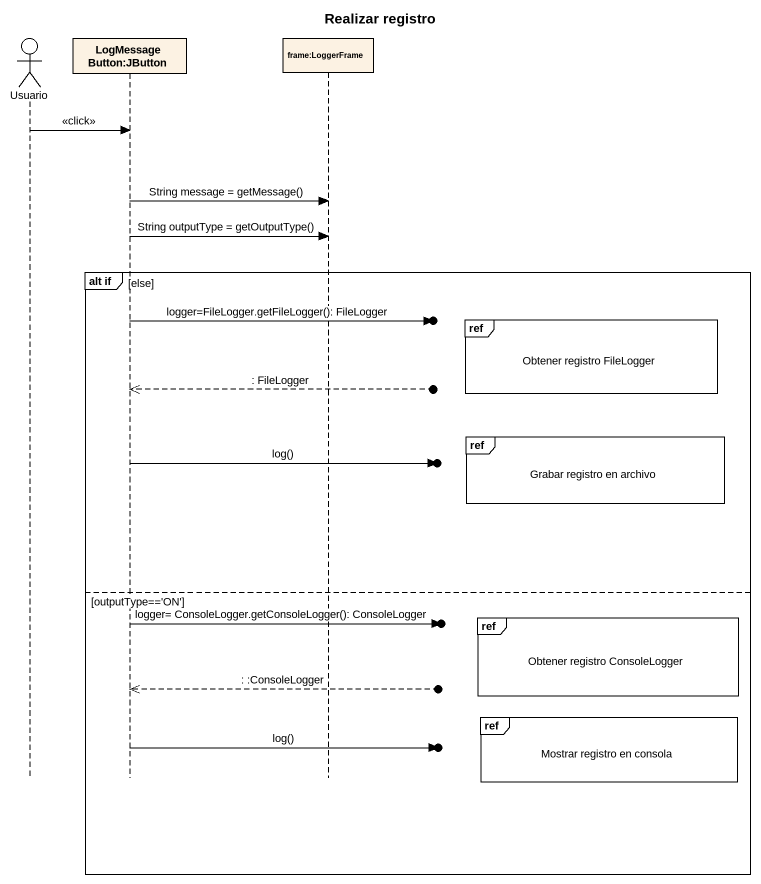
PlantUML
@startuml
title Realizar registro
hide footbox
actor Usuario
participant "LogMessageButton:JButton" as LogMessageButton_JButton
participant "frame:LoggerFrame" as frame_LoggerFrame

Usuario -> LogMessageButton_JButton : <<click>>
LogMessageButton_JButton -> frame_LoggerFrame : String message = getMessage()
LogMessageButton_JButton -> frame_LoggerFrame : String outputType = getOutputType()
group alt if [else]
  ref over frame_LoggerFrame : Obtener registro FileLogger
  LogMessageButton_JButton ->o] : logger=FileLogger.getFileLogger(): FileLogger
  LogMessageButton_JButton <<--o] : : FileLogger
  ref over frame_LoggerFrame : Grabar registro en archivo
  LogMessageButton_JButton ->o] : log()
else outputType=='ON'
  ref over frame_LoggerFrame : Obtener registro ConsoleLogger
  LogMessageButton_JButton ->o] : logger= ConsoleLogger.getConsoleLogger(): ConsoleLogger
  LogMessageButton_JButton <<--o] : : :ConsoleLogger
  ref over frame_LoggerFrame : Mostrar registro en consola
  LogMessageButton_JButton ->o] : log()
end
@enduml
